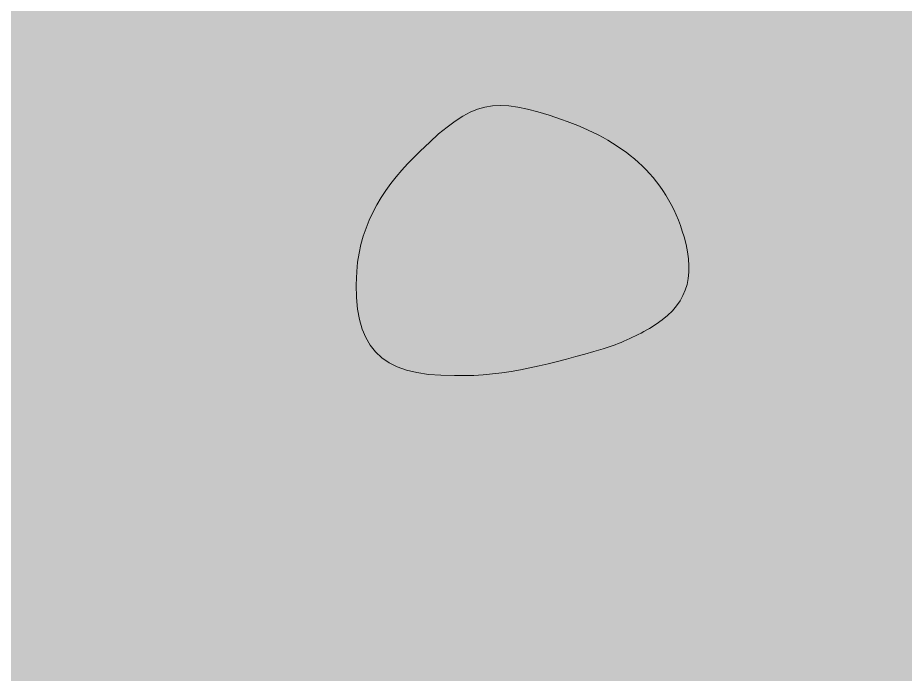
# Model space of a CAD drawing. Extents: x 404 to 2596, y -2984 to -16.
# Drawn here: x 2449.6 to 2523, y -2658.4 to -2604.1 of the extents above; entities that cross this region are included whole.
import ezdxf

# ---------------------------------------------------------------- set-up
doc = ezdxf.new("R2010")
doc.units = 0
doc.header["$MEASUREMENT"] = 0
doc.layers.add('Layer 1', color=7, linetype='Continuous')

# ---------------------------------------------------------------- blocks, each defined once
blk = doc.blocks.new('block 2')
at = {"layer": 'Layer 1', "lineweight": 0}
blk.add_open_spline([(2485.765, -2633.694), (2479.477, -2633.753), (2477.322, -2631.307), (2477.672, -2625.077), (2477.963, -2620.943), (2480.059, -2617.857), (2482.912, -2615.12), (2487.337, -2610.869), (2488.909, -2610.52), (2494.616, -2612.5), (2499.507, -2614.188), (2503.291, -2617.042), (2504.747, -2622.224), (2505.737, -2625.659), (2504.98, -2627.988), (2501.894, -2629.793), (2500.671, -2630.492), (2499.391, -2631.075), (2498.051, -2631.482), (2494.033, -2632.647), (2490.015, -2633.811), (2485.765, -2633.694)], degree=3, knots=[0, 0, 0, 0, 1, 1, 1, 2, 2, 2, 3, 3, 3, 4, 4, 4, 5, 5, 5, 6, 6, 6, 7, 7, 7, 7], dxfattribs=at)

msp = doc.modelspace()

# ---------------------------------------------------------------- hatches: boundary and pattern name
at = {"layer": 'Layer 1', "true_color": 0x76d1f6}
h = msp.add_hatch(color=141, dxfattribs=at)
h.dxf.hatch_style = 2
h.paths.add_polyline_path([(2578.583, -15.635), (2435.054, -15.635), (2420.089, -15.635), (2200.748, -15.635), (2164.88, -15.635), (2149.334, -15.635), (2082.606, -15.635), (2011.917, -15.635), (1983.562, -15.635), (1964.521, -15.635), (1018.504, -15.635), (999.463, -15.635), (971.107, -15.635), (900.419, -15.635), (833.691, -15.635), (818.145, -15.635), (782.276, -15.635), (562.936, -15.635), (547.971, -15.635), (404.442, -15.635), (404.442, -179.836), (404.442, -221.059), (404.442, -247.204), (404.442, -297.337), (404.442, -433.355), (404.442, -458.917), (404.442, -480.752), (404.442, -552.197), (404.442, -570.247), (404.442, -2983.813), (2596.454, -2983.813), (2596.454, -2967.509), (2596.454, -2803.31), (2596.454, -2762.085), (2596.454, -2735.941), (2596.454, -2685.807), (2596.454, -2549.789), (2596.454, -2524.227), (2596.454, -2502.392), (2596.454, -2430.948), (2596.454, -2412.897), (2596.454, -15.635)])

# ---------------------------------------------------------------- block references
at = {"layer": 'Layer 1'}
msp.add_blockref('block 2', (0, 0), dxfattribs=at)

doc.saveas('drawing.dxf')
